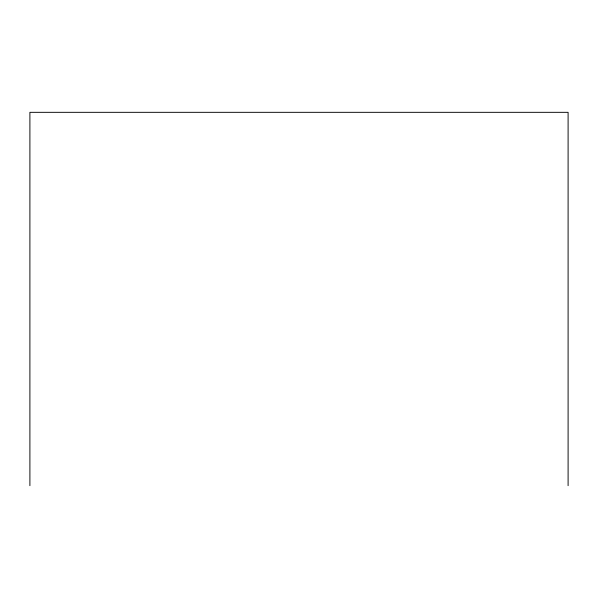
<?xml version="1.0" encoding="UTF-8"?>
<svg xmlns="http://www.w3.org/2000/svg" width="598" height="598" viewBox="0 0 598 598"><rect width="100%" height="100%" fill="white"/><g stroke="black" fill="none" stroke-linecap="round" stroke-linejoin="round"><path stroke-width="0.9" d="M568.1 485.673L568.1 112.327L29.9 112.327L29.9 485.673"/></g></svg>
